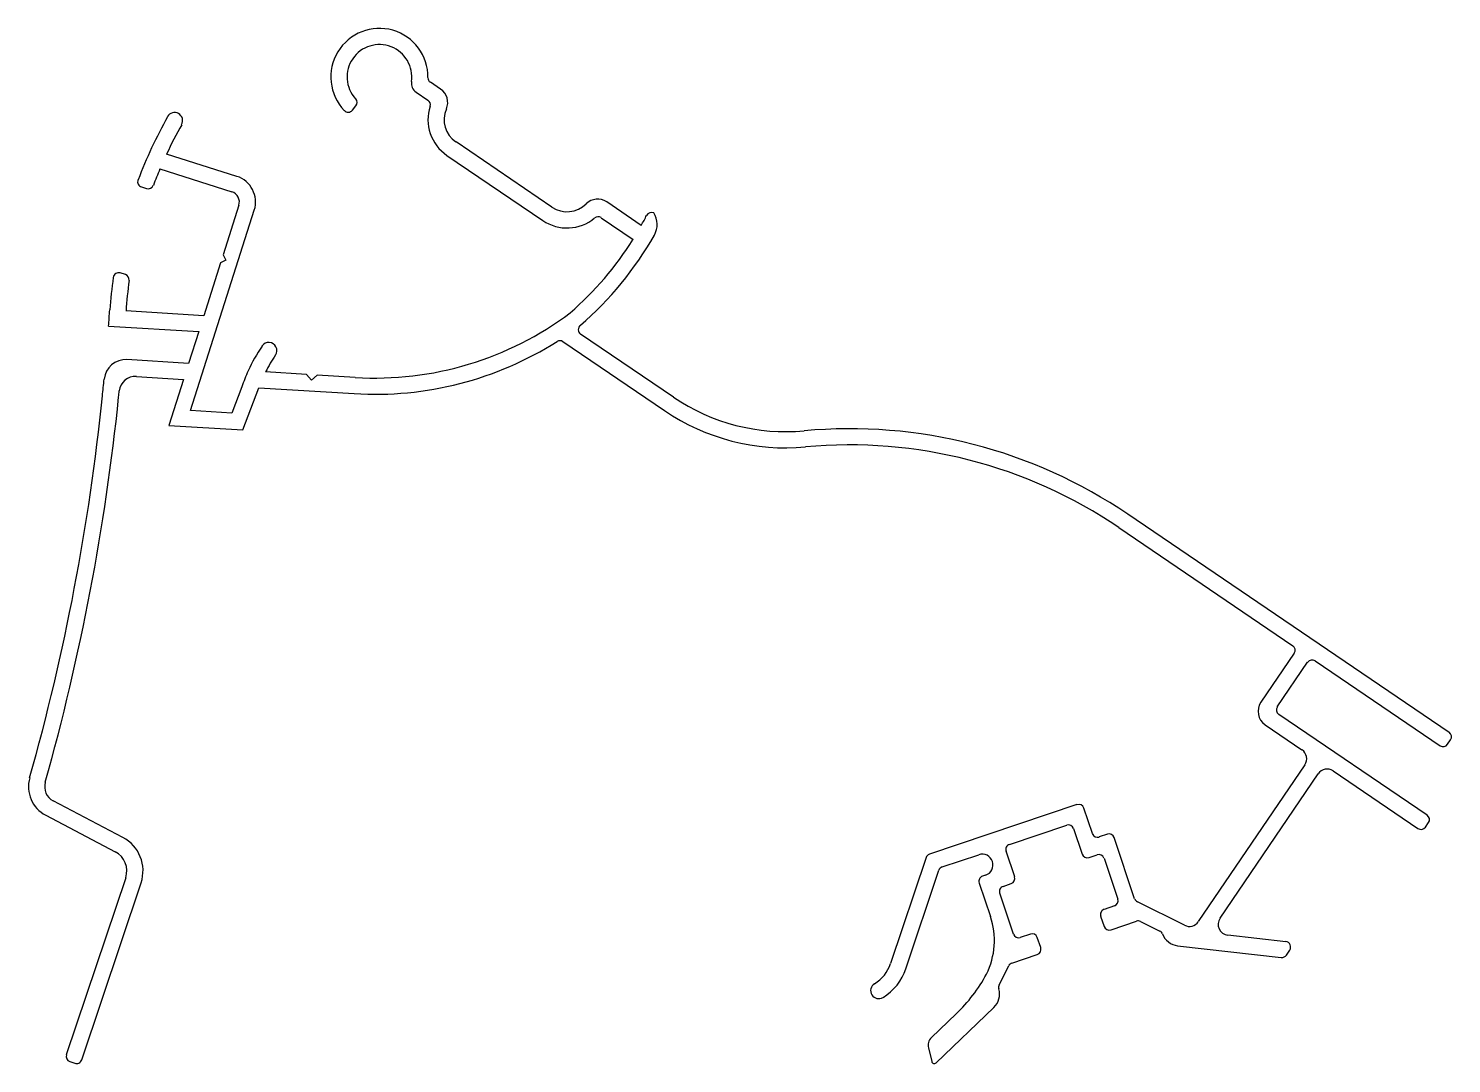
# Model space of a CAD drawing. Extents: x 2063 to 2195, y 2151 to 2247.
import ezdxf

# ---------------------------------------------------------------- set-up
doc = ezdxf.new("R2010")
doc.units = 0
doc.layers.get('0').update_dxf_attribs({"linetype": 'CONTINUOUS'})

msp = doc.modelspace()

# ---------------------------------------------------------------- linework, layer by layer
for p, q in [((2099, 2241.39), (2100.1, 2240.64)), ((2101.27, 2241.66), (2100.32, 2242.3)), ((2093.1, 2239.71), (2093.42, 2240.1)), ((2111.59, 2230.72), (2102.7, 2236.76)), ((2082.37, 2233.57), (2075.86, 2235.64)), ((2101.85, 2235.52), (2110.75, 2229.48)), ((2075.25, 2234.26), (2081.92, 2232.14)), ((2073.54, 2232.59), (2074.02, 2232.44)), ((2082.57, 2230.89), (2081.11, 2226.3)), ((2119.87, 2229.03), (2116.67, 2231.2)), ((2078.09, 2211.85), (2084, 2230.43)), ((2116.15, 2229.74), (2119.11, 2227.73)), ((2080.87, 2225.54), (2079.32, 2220.65)), ((2081.37, 2225.8), (2080.87, 2225.54)), ((2081.11, 2226.3), (2081.37, 2225.8)), ((2072.05, 2224.46), (2071.57, 2224.62)), ((2079.32, 2220.65), (2072.11, 2221.1)), ((2070.5, 2219.69), (2078.85, 2219.18)), ((2078.85, 2219.18), (2077.91, 2216.23)), ((2122.86, 2213.09), (2114.25, 2218.95)), ((2112.61, 2218.25), (2122.02, 2211.85)), ((2077.91, 2216.23), (2072.2, 2216.58)), ((2073.07, 2215.02), (2077.44, 2214.75)), ((2077.44, 2214.75), (2076.08, 2210.47)), ((2088.83, 2215.21), (2085.05, 2215.44)), ((2089.3, 2214.68), (2088.83, 2215.21)), ((2089.83, 2215.14), (2089.3, 2214.68)), ((2093.36, 2214.93), (2089.83, 2215.14)), ((2082.85, 2214.07), (2081.92, 2211.61)), ((2082.94, 2210.07), (2084.41, 2213.97)), ((2084.41, 2213.97), (2093.27, 2213.43)), ((2081.92, 2211.61), (2078.09, 2211.85)), ((2076.08, 2210.47), (2082.94, 2210.07)), ((2194.75, 2182.02), (2164.97, 2202.25)), ((2164.13, 2201.01), (2180.26, 2190.05)), ((2180.39, 2189.36), (2177.3, 2184.81)), ((2178.82, 2184.38), (2181.63, 2188.52)), ((2182.33, 2188.65), (2193.91, 2180.78)), ((2192.71, 2174.35), (2178.96, 2183.68)), ((2177.7, 2182.72), (2181.11, 2180.41)), ((2194.6, 2180.92), (2194.89, 2181.33)), ((2181.37, 2179.02), (2171.49, 2164.47)), ((2173.52, 2164.78), (2182.62, 2178.18)), ((2184, 2178.44), (2191.86, 2173.11)), ((2071.81, 2172.28), (2065.37, 2175.66)), ((2160.25, 2175.32), (2146.58, 2170.72)), ((2064.68, 2174.33), (2071.12, 2170.95)), ((2161.68, 2172.63), (2160.88, 2175)), ((2154, 2171.63), (2159.3, 2173.42)), ((2159.94, 2173.1), (2160.73, 2170.73)), ((2163.07, 2172.57), (2162.31, 2172.32)), ((2192.56, 2173.24), (2192.84, 2173.65)), ((2165.6, 2166.6), (2163.7, 2172.26)), ((2146.27, 2170.41), (2142.97, 2160.59)), ((2147.77, 2169.54), (2151.15, 2170.68)), ((2154.48, 2168.63), (2153.68, 2171)), ((2161.37, 2170.42), (2162.12, 2170.67)), ((2162.76, 2170.36), (2164.03, 2166.56)), ((2072.08, 2168.54), (2066.58, 2152.13)), ((2144.4, 2160.11), (2147.45, 2169.23)), ((2151.79, 2168.78), (2151.5, 2168.69)), ((2068.01, 2151.65), (2073.51, 2168.07)), ((2151.19, 2168.05), (2152.23, 2164.94)), ((2153.4, 2167.74), (2154.16, 2168)), ((2154.36, 2163.32), (2153.09, 2167.11)), ((2163.72, 2165.93), (2162.77, 2165.61)), ((2170.22, 2164.14), (2165.86, 2166.31)), ((2162.45, 2164.98), (2162.77, 2164.03)), ((2155.94, 2163.32), (2155, 2163)), ((2163.41, 2163.72), (2165.77, 2164.51)), ((2166.15, 2164.48), (2167.93, 2163.6)), ((2179.62, 2162.61), (2174.23, 2163.22)), ((2156.9, 2162.06), (2156.58, 2163.01)), ((2169.57, 2162.24), (2179.19, 2161.15)), ((2154.22, 2160.63), (2156.58, 2161.42)), ((2179.66, 2161.37), (2179.98, 2161.83)), ((2153.04, 2158.6), (2153.93, 2160.38)), ((2149.06, 2155.93), (2146.76, 2153.73)), ((2147.2, 2151.38), (2152.56, 2156.51)), ((2146.48, 2152.77), (2146.79, 2151.5)), ((2066.9, 2151.5), (2067.37, 2151.34))]:
    msp.add_line(p, q)
for centre, radius, start, end in [((2095.6, 2242.79), 4.5, 359.1888, 223.6411), ((2095.6, 2242.79), 3, 351.7663, 222.6086), ((2099.56, 2242.21), 1, 171.7663, 235.8218), ((2100.6, 2242.71), 0.5, 179.1888, 235.8218), ((2100.43, 2240.42), 1.5, 336.6287, 55.8218), ((2092.71, 2240.02), 0.5, 223.6411, 320.8218), ((2093.03, 2240.42), 0.5, 320.8218, 42.6086), ((2099.82, 2240.22), 0.5, 341.9494, 55.8218), ((2104.1, 2238.83), 4, 161.9494, 235.8218), ((2104.1, 2238.83), 2.5, 156.6287, 235.8218), ((2112.83, 2218.33), 42.31, 150.6038, 159.3657), ((2076.61, 2238.74), 0.75, 330.6038, 150.6038), ((2112.83, 2218.33), 40.81, 150.6038, 154.9108), ((2073.69, 2233.07), 0.5, 159.3657, 252.3673), ((2112.83, 2218.33), 40.81, 157.0299, 159.3294), ((2081.62, 2231.19), 2.5, 342.3673, 72.3673), ((2074.17, 2232.92), 0.5, 252.3673, 339.3294), ((2081.62, 2231.19), 1, 342.3673, 72.3673), ((2112.99, 2232.79), 2.5, 235.8218, 315.0149), ((2115.82, 2229.96), 1.5, 55.8218, 135.0149), ((2112.99, 2232.79), 4, 235.8218, 309.6942), ((2115.87, 2229.33), 0.5, 55.8218, 129.6942), ((2093.66, 2243.62), 30, 330.8948, 332.908), ((2120.81, 2229.73), 0.5, 63.8472, 152.9079), ((2119.34, 2229.11), 2, 330.5337, 32.3398), ((2093.66, 2243.62), 31.5, 310.7572, 330.5337), ((2093.66, 2243.62), 30, 310.8477, 328.0239), ((2112.83, 2218.33), 42.31, 172.0192, 176.1336), ((2071.42, 2224.14), 0.5, 72.3673, 172.0192), ((2071.9, 2223.99), 0.5, 352.1372, 72.3673), ((2112.83, 2218.33), 40.81, 172.1372, 176.1212), ((1839.89, 2236.78), 231.24, 355.762, 356.1336), ((2095.21, 2244.87), 30, 266.4707, 307.0496), ((2114.53, 2219.36), 0.5, 127.14, 235.8218), ((2098.45, 2208.69), 16.5, 146.3175, 155.4767), ((2085.34, 2217.42), 0.75, 326.3175, 146.3175), ((2095.21, 2244.87), 31.5, 266.4707, 302.3413), ((2112.33, 2217.83), 0.5, 55.8218, 122.3413), ((2072.08, 2214.58), 2, 86.4707, 174.5395), ((2098.45, 2208.69), 15, 146.3175, 153.261), ((1839.89, 2236.78), 231.24, 354.1508, 354.5395), ((2072.98, 2213.53), 1.5, 86.4707, 174.3029), ((2099.85, 2208.05), 18.04, 155.4767, 160.5025), ((1839.89, 2236.78), 232.74, 354.1657, 354.3029), ((1861.71, 2234.54), 209.31, 344.2702, 354.1508), ((1861.71, 2234.54), 210.81, 344.2702, 354.1673), ((2133.26, 2228.4), 18.5, 235.8218, 275.2879), ((2133.26, 2228.4), 20, 235.8218, 275.2879), ((2139.19, 2164.28), 45.89, 55.8218, 95.2879), ((2139.19, 2164.28), 44.39, 55.8218, 95.2879), ((2179.98, 2189.64), 0.5, 325.8218, 55.8218), ((2182.05, 2188.23), 0.5, 55.8218, 145.8218), ((2178.54, 2183.97), 1.5, 145.8218, 235.8218), ((2179.24, 2184.1), 0.5, 145.8218, 235.8218), ((2194.47, 2181.61), 0.5, 325.8218, 55.8218), ((2180.55, 2179.58), 1, 325.8218, 55.8218), ((2194.19, 2181.2), 0.5, 235.8218, 325.8218), ((2066.07, 2176.99), 3, 164.2702, 242.3072), ((2183.44, 2177.62), 1, 55.8218, 145.8218), ((2066.07, 2176.99), 1.5, 164.2702, 242.3072), ((2160.41, 2174.84), 0.5, 18.5659, 108.5659), ((2192.43, 2173.93), 0.5, 325.8218, 55.8218), ((2159.46, 2172.94), 0.5, 18.5659, 108.5659), ((2162.15, 2172.79), 0.5, 198.5659, 288.5659), ((2163.23, 2172.1), 0.5, 18.5659, 108.5659), ((2192.14, 2173.52), 0.5, 235.8218, 325.8218), ((2070.19, 2169.18), 3.5, 341.4707, 62.3072), ((2154.15, 2171.16), 0.5, 108.5659, 198.5659), ((2070.19, 2169.18), 2, 341.4707, 62.3072), ((2146.74, 2170.25), 0.5, 108.5659, 161.4707), ((2151.47, 2169.73), 1, 288.5659, 108.5659), ((2161.21, 2170.89), 0.5, 198.5659, 288.5659), ((2162.28, 2170.2), 0.5, 18.5659, 108.5659), ((2147.92, 2169.07), 0.5, 108.5659, 161.4707), ((2151.66, 2168.21), 0.5, 108.5659, 198.5659), ((2154, 2168.47), 0.5, 288.5659, 18.5659), ((2153.56, 2167.27), 0.5, 108.5659, 198.5659), ((2163.56, 2166.41), 0.5, 288.5659, 18.5659), ((2166.08, 2166.75), 0.5, 198.5659, 243.5659), ((2145.6, 2162.72), 7, 333.5659, 18.5659), ((2162.93, 2165.14), 0.5, 108.5659, 198.5659), ((2165.93, 2164.04), 0.5, 63.5659, 108.5659), ((2174.34, 2164.22), 1, 145.8218, 263.5185), ((2154.84, 2163.48), 0.5, 198.5659, 288.5659), ((2156.1, 2162.85), 0.5, 18.5659, 108.5659), ((2163.25, 2164.19), 0.5, 198.5659, 288.5659), ((2167.71, 2163.15), 0.5, 20.8117, 63.5659), ((2169.77, 2163.93), 1.7, 200.8117, 263.5185), ((2170.67, 2165.03), 1, 243.5659, 325.8218), ((2156.42, 2161.9), 0.5, 288.5659, 18.5659), ((2179.56, 2162.12), 0.5, 325.8218, 83.5185), ((2139.66, 2161.7), 3.5, 301.615, 341.4507), ((2154.38, 2160.16), 0.5, 108.5659, 153.5659), ((2179.25, 2161.65), 0.5, 263.5185, 325.8218), ((2139.66, 2161.7), 5, 301.615, 341.4507), ((2138.69, 2166.76), 15, 313.7444, 331.4698), ((2141.88, 2158.08), 0.75, 121.615, 301.615), ((2151.38, 2157.74), 1.7, 313.7444, 16.8259), ((2153.49, 2158.38), 0.5, 153.5659, 196.8259), ((2147.45, 2153), 1, 133.7444, 193.7444), ((2067.06, 2151.97), 0.5, 161.4707, 251.4707), ((2067.53, 2151.81), 0.5, 251.4707, 341.4707), ((2147.03, 2151.56), 0.25, 193.7444, 313.7444)]:
    msp.add_arc(centre, radius, start, end)

doc.saveas('drawing.dxf')
